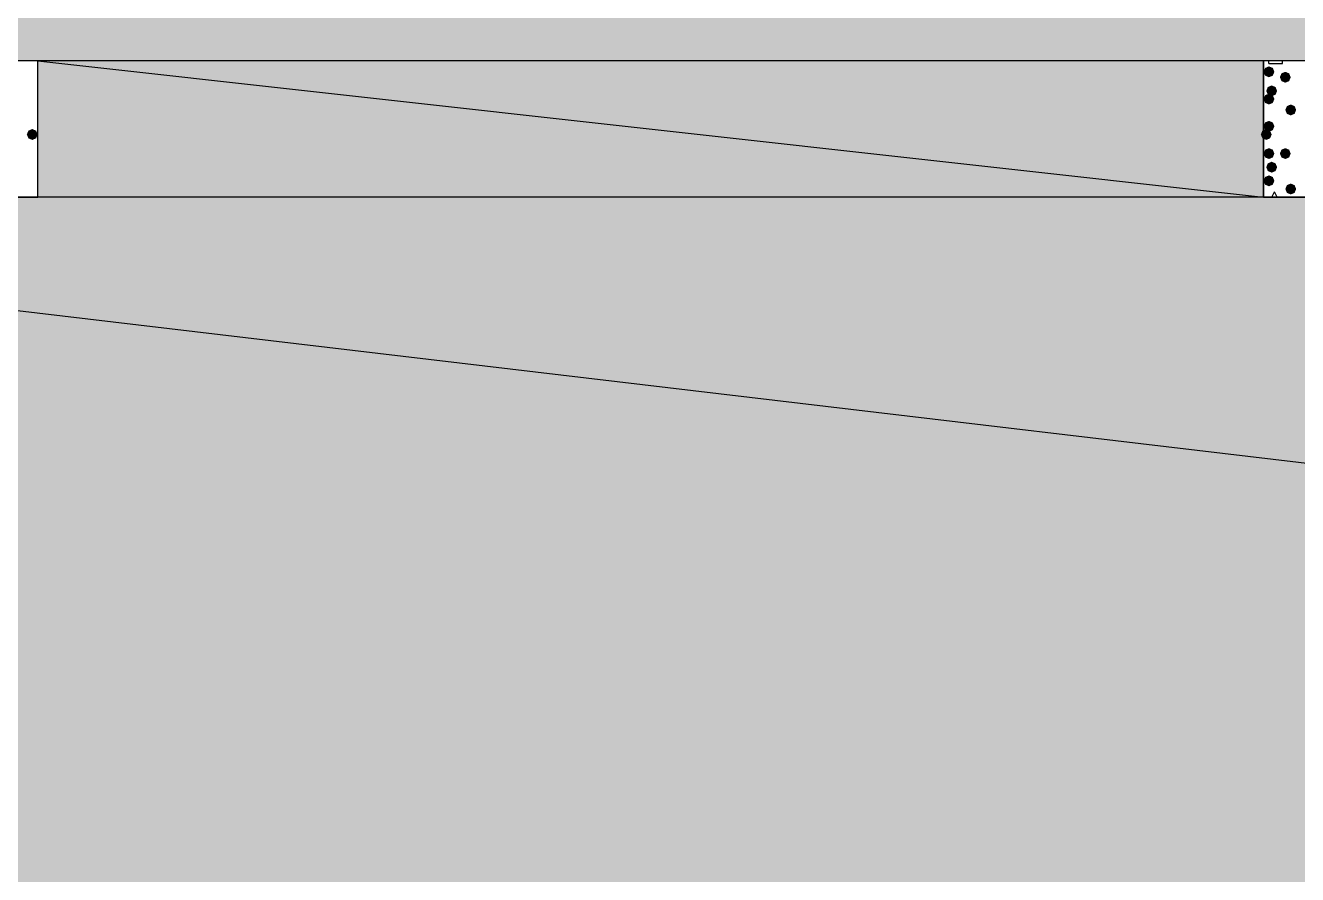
# Model space of a CAD drawing. Header units: millimetres. Extents: x 0 to 420, y 0 to 297.
# Drawn here: x 48.41 to 68.18, y 194.12 to 207.31 of the extents above; entities that cross this region are included whole.
import ezdxf

# ---------------------------------------------------------------- set-up
doc = ezdxf.new("R2010")
doc.units = ezdxf.units.MM
doc.layers.get('0').update_dxf_attribs({"linetype": 'CONTINUOUS'})

msp = doc.modelspace()

# ---------------------------------------------------------------- hatches: boundary and pattern name
at = {"true_color": 0x000008}
h = msp.add_hatch(color=0, dxfattribs=at)
h.paths.add_polyline_path([(379.518333, 225.806), (33.401, 225.806), (379.518333, 206.756)], flags=0)
h.paths.add_polyline_path([(33.401, 225.806), (379.518333, 206.756), (33.401, 206.756)], flags=0)
h = msp.add_hatch(color=0, dxfattribs=at)
h.paths.add_polyline_path([(67.648667, 206.756), (48.598667, 206.756), (67.648667, 204.639333)], flags=0)
h.paths.add_polyline_path([(48.598667, 206.756), (67.648667, 204.639333), (48.598667, 204.639333)], flags=0)
at = {"true_color": 0x000007}
for points in [[(67.818, 206.586667), (67.793129, 206.526871), (67.733333, 206.502), (67.673537, 206.526871), (67.648667, 206.586667), (67.673537, 206.646462), (67.733333, 206.671333), (67.793129, 206.646463)], [(68.072, 206.502), (68.047129, 206.442204), (67.987333, 206.417333), (67.927538, 206.442204), (67.902667, 206.502), (67.927537, 206.561796), (67.987333, 206.586667), (68.047129, 206.561796)], [(67.818, 206.163333), (67.793129, 206.103537), (67.733333, 206.078667), (67.673537, 206.103537), (67.648667, 206.163333), (67.673537, 206.223129), (67.733333, 206.248), (67.793129, 206.223129)], [(67.860333, 206.290333), (67.835463, 206.230537), (67.775667, 206.205667), (67.715871, 206.230537), (67.691, 206.290333), (67.715871, 206.350129), (67.775667, 206.375), (67.835462, 206.350129)], [(68.156667, 205.994), (68.131796, 205.934204), (68.072, 205.909333), (68.012204, 205.934204), (67.987333, 205.994), (68.012204, 206.053796), (68.072, 206.078667), (68.131796, 206.053796)], [(67.818, 205.74), (67.793129, 205.680204), (67.733333, 205.655333), (67.673537, 205.680204), (67.648667, 205.74), (67.673537, 205.799796), (67.733333, 205.824667), (67.793129, 205.799796)], [(48.598667, 205.613), (48.573796, 205.553204), (48.514, 205.528333), (48.454204, 205.553204), (48.429333, 205.613), (48.454204, 205.672796), (48.514, 205.697667), (48.573796, 205.672796)], [(67.775667, 205.613), (67.750796, 205.553204), (67.691, 205.528333), (67.631204, 205.553204), (67.606333, 205.613), (67.631204, 205.672796), (67.691, 205.697667), (67.750796, 205.672796)], [(67.818, 205.316667), (67.793129, 205.256871), (67.733333, 205.232), (67.673537, 205.256871), (67.648667, 205.316667), (67.673537, 205.376462), (67.733333, 205.401333), (67.793129, 205.376463)], [(68.072, 205.316667), (68.047129, 205.256871), (67.987333, 205.232), (67.927538, 205.256871), (67.902667, 205.316667), (67.927537, 205.376462), (67.987333, 205.401333), (68.047129, 205.376463)], [(67.860333, 205.105), (67.835463, 205.045204), (67.775667, 205.020333), (67.715871, 205.045204), (67.691, 205.105), (67.715871, 205.164796), (67.775667, 205.189667), (67.835462, 205.164796)], [(67.818, 204.893333), (67.793129, 204.833537), (67.733333, 204.808667), (67.673537, 204.833537), (67.648667, 204.893333), (67.673537, 204.953129), (67.733333, 204.978), (67.793129, 204.953129)], [(68.156667, 204.766333), (68.131796, 204.706537), (68.072, 204.681667), (68.012204, 204.706537), (67.987333, 204.766333), (68.012204, 204.826129), (68.072, 204.851), (68.131796, 204.826129)]]:
    msp.add_hatch(color=0, dxfattribs=at).paths.add_polyline_path(points, flags=0)
at = {"true_color": 0x000008}
h = msp.add_hatch(color=0, dxfattribs=at)
h.paths.add_polyline_path([(194.775667, 204.639333), (33.401, 204.639333), (194.775667, 185.547)], flags=0)
h.paths.add_polyline_path([(33.401, 204.639333), (194.775667, 185.547), (33.401, 185.547)], flags=0)

# ---------------------------------------------------------------- linework, layer by layer
at = {"color": 0, "true_color": 0x000008}
for points in [[(33.401, 225.806), (379.518333, 206.756), (33.401, 206.756)], [(67.648667, 206.756), (48.598667, 206.756), (67.648667, 204.639333)], [(48.598667, 206.756), (67.648667, 204.639333), (48.598667, 204.639333)], [(194.775667, 204.639333), (33.401, 204.639333), (194.775667, 185.547)], [(33.401, 204.639333), (194.775667, 185.547), (33.401, 185.547)]]:
    msp.add_lwpolyline(points, close=True, dxfattribs=at)
at = {"color": 0, "true_color": 0x000007}
for points in [[(46.482, 206.756), (46.482, 204.639333), (48.598667, 204.639333), (48.598667, 206.756)], [(67.648667, 206.756), (67.648667, 204.639333), (69.765333, 204.639333), (69.765333, 206.756)]]:
    msp.add_lwpolyline(points, close=True, dxfattribs=at)
for points in [[(67.733333, 206.713667), (67.733333, 206.756)], [(67.733333, 206.713667), (67.945, 206.713667)], [(67.945, 206.713667), (67.945, 206.756)], [(67.775667, 204.639333), (67.818, 204.724)], [(67.860333, 204.639333), (67.818, 204.724)]]:
    msp.add_lwpolyline(points, dxfattribs=at)

doc.saveas('drawing.dxf')
